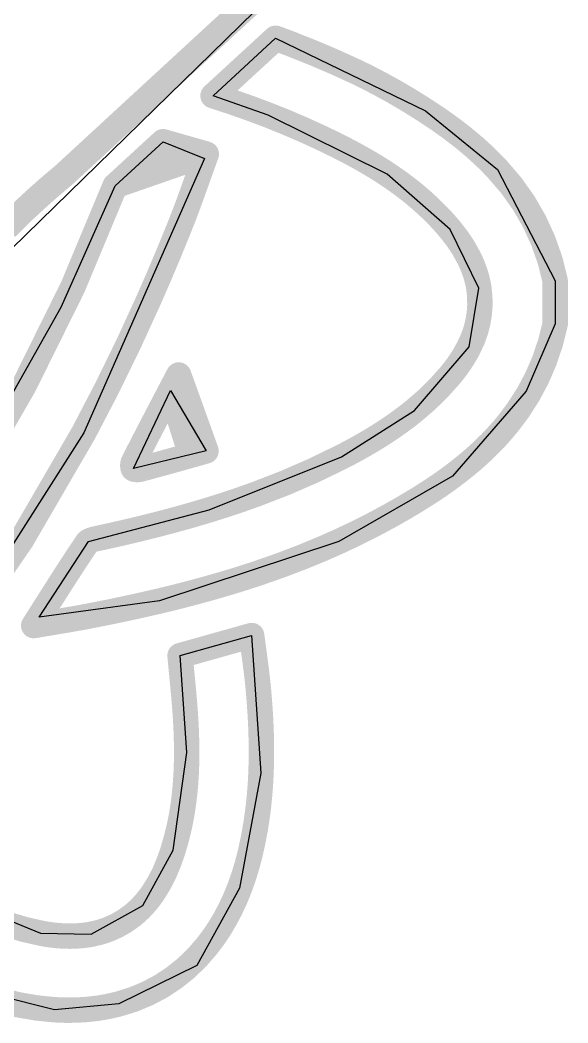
# Model space of a CAD drawing. Header units: millimetres. Extents: x 34 to 168, y 52 to 77.
# Drawn here: x 43.399 to 45.554, y 62.461 to 66.408 of the extents above; entities that cross this region are included whole.
import ezdxf

# ---------------------------------------------------------------- set-up
doc = ezdxf.new("R2010")
doc.units = ezdxf.units.MM
doc.layers.add('TopOverlay', color=2, linetype='Continuous')

msp = doc.modelspace()

# ---------------------------------------------------------------- linework, layer by layer
at = {"layer": 'TopOverlay'}
for p, q in [((45.2, 67.3), (43.1289, 65.2777)), ((44.1584, 66.1105), (44.4044, 66.3368)), ((44.4044, 66.3368), (44.9946, 66.051)), ((44.375, 66.0344), (44.1584, 66.1105)), ((44.9946, 66.051), (45.2773, 65.8202)), ((44.8439, 65.8014), (44.375, 66.0344)), ((43.7737, 65.7564), (43.9619, 65.9295)), ((43.9619, 65.9295), (44.1253, 65.8628)), ((44.1253, 65.8628), (43.6497, 64.7835)), ((45.2773, 65.8202), (45.5042, 65.3814)), ((45.0911, 65.5838), (44.8439, 65.8014)), ((43.561, 65.278), (43.7737, 65.7564)), ((45.2039, 65.3536), (45.0911, 65.5838)), ((45.5042, 65.3814), (45.5042, 65.2123)), ((45.1653, 65.1217), (45.2039, 65.3536)), ((43.0162, 64.3142), (43.561, 65.278)), ((45.5042, 65.2123), (45.3898, 64.9478)), ((44.9502, 64.871), (45.1653, 65.1217)), ((43.8449, 64.6432), (43.9915, 64.9506)), ((43.9915, 64.9506), (44.1308, 64.712)), ((45.3898, 64.9478), (45.0996, 64.6129)), ((44.6639, 64.6886), (44.9502, 64.871)), ((43.6497, 64.7835), (43.0276, 63.8048)), ((44.1308, 64.712), (43.8449, 64.6432)), ((44.1438, 64.4804), (44.6639, 64.6886)), ((45.0996, 64.6129), (44.6536, 64.356)), ((43.6685, 64.356), (44.1438, 64.4804)), ((43.4741, 64.0578), (43.6685, 64.356)), ((44.6536, 64.356), (43.9483, 64.1216)), ((43.9483, 64.1216), (43.4741, 64.0578)), ((44.0287, 63.9064), (44.3103, 63.9856)), ((44.3103, 63.9856), (44.347, 63.4432)), ((44.0547, 63.5249), (44.0287, 63.9064)), ((44.001, 63.1408), (44.0547, 63.5249)), ((44.347, 63.4432), (44.2624, 62.9907)), ((43.8829, 62.9223), (44.001, 63.1408)), ((43.0623, 62.9831), (43.48, 62.8141)), ((44.2624, 62.9907), (44.0944, 62.6872)), ((43.6795, 62.8098), (43.8829, 62.9223)), ((43.48, 62.8141), (43.6795, 62.8098)), ((44.0944, 62.6872), (43.7878, 62.5353)), ((43.5346, 62.5125), (43.1451, 62.6101)), ((43.7878, 62.5353), (43.5346, 62.5125))]:
    msp.add_line(p, q, dxfattribs=at)
at = {"layer": 'TopOverlay', "const_width": 0.1}
for points in [[(43.5716, 65.798), (45.2, 67.3)], [(44.1584, 66.1105), (44.4044, 66.3368)], [(44.1584, 66.1105), (44.4044, 66.3368)], [(43.7737, 65.7564), (43.9619, 65.9295)], [(43.9619, 65.9295), (44.1318, 65.8808)], [(43.7737, 65.7564), (44.1318, 65.8808)], [(44.1286, 65.8718), (44.1318, 65.8808)], [(44.1157, 65.8361), (44.1189, 65.8449)], [(44.1189, 65.8449), (44.1221, 65.8539)], [(44.1221, 65.8539), (44.1253, 65.8628)], [(44.1253, 65.8628), (44.1286, 65.8718)], [(44.1, 65.7921), (44.1062, 65.8096)], [(44.1062, 65.8096), (44.1094, 65.8184)], [(44.1094, 65.8184), (44.1125, 65.8272)], [(44.1125, 65.8272), (44.1157, 65.8361)], [(44.0854, 65.7512), (44.0926, 65.7715)], [(44.0926, 65.7715), (44.1, 65.7921)], [(43.7733, 65.7565), (43.7737, 65.7564)], [(43.7733, 65.7565), (43.7737, 65.7564)], [(44.0709, 65.711), (44.0781, 65.731)], [(44.0781, 65.731), (44.0854, 65.7512)], [(44.0564, 65.6715), (44.0636, 65.6912)], [(44.0636, 65.6912), (44.0709, 65.711)], [(44.0416, 65.6323), (44.049, 65.6519)], [(44.049, 65.6519), (44.0564, 65.6715)], [(44.0263, 65.5935), (44.0416, 65.6323)], [(45.5042, 65.2123), (45.5042, 65.3814)], [(45.5042, 65.2123), (45.5042, 65.3814)], [(43.9915, 64.9506), (44.0232, 65.0112)], [(44.0232, 65.0112), (44.1308, 64.712)], [(43.9613, 64.8927), (43.9915, 64.9506)], [(43.9915, 64.9506), (44.0719, 64.6954)], [(43.9464, 64.8641), (43.9613, 64.8927)], [(43.9316, 64.8358), (43.9464, 64.8641)], [(43.917, 64.8077), (43.9316, 64.8358)], [(43.8882, 64.7519), (43.9025, 64.7798)], [(43.9025, 64.7798), (43.917, 64.8077)], [(43.8739, 64.7242), (43.8882, 64.7519)], [(43.8456, 64.6689), (43.8597, 64.6965)], [(43.8597, 64.6965), (43.8739, 64.7242)], [(44.0513, 64.6896), (44.0719, 64.6954)], [(44.0719, 64.6954), (44.1308, 64.712)], [(43.9116, 64.6509), (43.9312, 64.6562)], [(43.9312, 64.6562), (43.9509, 64.6616)], [(43.9509, 64.6616), (43.9707, 64.6671)], [(43.9707, 64.6671), (43.9906, 64.6726)], [(43.9906, 64.6726), (44.0107, 64.6782)], [(44.0107, 64.6782), (44.0309, 64.6839)], [(44.0309, 64.6839), (44.0513, 64.6896)], [(43.8726, 64.6404), (43.9116, 64.6509)], [(43.6291, 64.3), (43.6628, 64.3507)], [(43.6986, 64.3666), (43.7092, 64.3689)], [(43.7092, 64.3689), (43.7162, 64.3704)], [(43.7092, 64.3689), (43.7162, 64.3704)], [(43.6124, 64.2744), (43.6291, 64.3)], [(43.5957, 64.2487), (43.6124, 64.2744)], [(43.5624, 64.1969), (43.579, 64.2229)], [(43.579, 64.2229), (43.5957, 64.2487)], [(43.5457, 64.1707), (43.5624, 64.1969)], [(43.5119, 64.1175), (43.5289, 64.1442)], [(43.5289, 64.1442), (43.5457, 64.1707)], [(43.4948, 64.0905), (43.5119, 64.1175)], [(43.4741, 64.0578), (43.4782, 64.0644)], [(43.4782, 64.0644), (43.4824, 64.0709)], [(43.4824, 64.0709), (43.4866, 64.0775)], [(43.4866, 64.0775), (43.4948, 64.0905)], [(43.4531, 64.0247), (43.4573, 64.0314)], [(43.4531, 64.0247), (43.4879, 64.0306)], [(43.4573, 64.0314), (43.4615, 64.038)], [(43.4615, 64.038), (43.4657, 64.0446)], [(43.4657, 64.0446), (43.4699, 64.0512)], [(43.4699, 64.0512), (43.4741, 64.0578)], [(43.4879, 64.0306), (43.505, 64.0334)], [(43.505, 64.0334), (43.5106, 64.0343)], [(43.5106, 64.0343), (43.542, 64.0396)], [(43.542, 64.0396), (43.5574, 64.0422)], [(43.5574, 64.0422), (43.5727, 64.0448)], [(43.5727, 64.0448), (43.5879, 64.0474)], [(43.5879, 64.0474), (43.603, 64.05)], [(43.603, 64.05), (43.618, 64.0527)], [(43.618, 64.0527), (43.6329, 64.0553)], [(43.6329, 64.0553), (43.6478, 64.058)], [(43.6478, 64.058), (43.6626, 64.0608)], [(44.0287, 63.9064), (44.3103, 63.9856)], [(44.0287, 63.9064), (44.3103, 63.9856)], [(44.3103, 63.9856), (44.3111, 63.9796)], [(44.3111, 63.9796), (44.3119, 63.9736)], [(44.3119, 63.9736), (44.3127, 63.9676)], [(44.3127, 63.9676), (44.3135, 63.9616)], [(44.3135, 63.9616), (44.3143, 63.9557)], [(44.3143, 63.9557), (44.3151, 63.9497)], [(44.3151, 63.9497), (44.3159, 63.9438)], [(44.3159, 63.9438), (44.3167, 63.9378)], [(44.0287, 63.9064), (44.0319, 63.8723)], [(44.3167, 63.9378), (44.3183, 63.926)], [(44.3183, 63.926), (44.3204, 63.9103)], [(44.3204, 63.9103), (44.3225, 63.8949)], [(44.0319, 63.8723), (44.0335, 63.8554)], [(44.3225, 63.8949), (44.3246, 63.8795)], [(44.3246, 63.8795), (44.3265, 63.8643)], [(44.3265, 63.8643), (44.3285, 63.8491)], [(44.0335, 63.8554), (44.0351, 63.8387)], [(44.0351, 63.8387), (44.0367, 63.8222)], [(44.3285, 63.8491), (44.3303, 63.834)], [(44.3303, 63.834), (44.3321, 63.8189)], [(44.0367, 63.8222), (44.0404, 63.7832)], [(44.3321, 63.8189), (44.3337, 63.8038)], [(44.3337, 63.8038), (44.3367, 63.7735)], [(44.0404, 63.7832), (44.0422, 63.764)], [(44.0422, 63.764), (44.0439, 63.745)], [(44.3367, 63.7735), (44.341, 63.7215)], [(44.3367, 63.7735), (44.339, 63.7473)], [(44.339, 63.7473), (44.3429, 63.6963)], [(44.0439, 63.745), (44.0455, 63.726)], [(44.0455, 63.726), (44.047, 63.7072)], [(44.047, 63.7072), (44.0485, 63.6884)], [(44.0485, 63.6884), (44.0498, 63.6697)], [(44.0498, 63.6697), (44.0509, 63.6509)], [(44.0509, 63.6509), (44.0519, 63.6322)], [(44.0519, 63.6322), (44.0525, 63.6209)], [(44.0525, 63.6209), (44.0537, 63.5879)], [(44.0546, 63.5456), (44.0547, 63.5249)], [(44.0546, 63.5456), (44.0547, 63.5249)]]:
    msp.add_lwpolyline(points, dxfattribs=at)
at = {"layer": 'TopOverlay', "const_width": 0.05}
for points in [[(44.3794, 66.3368, 1), (44.4294, 66.3368, 1)], [(44.3794, 66.3368, 1), (44.4294, 66.3368, 1)], [(44.3794, 66.3368, 1), (44.4294, 66.3368, 1)], [(44.4448, 66.3123, 1), (44.4948, 66.3123, 1)], [(44.4448, 66.3122, 1), (44.4948, 66.3122, 1)], [(44.6975, 66.2041, 1), (44.7475, 66.2041, 1)], [(44.6975, 66.2041, 1), (44.7475, 66.2041, 1)], [(44.7368, 66.1849, 1), (44.7868, 66.1849, 1)], [(44.7368, 66.1849, 1), (44.7868, 66.1849, 1)], [(44.1334, 66.1105, 1), (44.1834, 66.1105, 1)], [(44.1334, 66.1105, 1), (44.1834, 66.1105, 1)], [(44.1334, 66.1105, 1), (44.1834, 66.1105, 1)], [(44.8951, 66.0976, 1), (44.9451, 66.0976, 1)], [(44.8951, 66.0976, 1), (44.9451, 66.0976, 1)], [(44.9696, 66.051, 1), (45.0196, 66.051, 1)], [(44.9696, 66.051, 1), (45.0196, 66.051, 1)], [(44.35, 66.0344, 1), (44.4, 66.0344, 1)], [(44.35, 66.0344, 1), (44.4, 66.0344, 1)], [(45.0438, 66.0007, 1), (45.0938, 66.0007, 1)], [(45.0438, 66.0007, 1), (45.0938, 66.0007, 1)], [(43.9369, 65.9295, 1), (43.9869, 65.9295, 1)], [(43.9369, 65.9295, 1), (43.9869, 65.9295, 1)], [(44.5536, 65.9471, 1), (44.6036, 65.9471, 1)], [(44.5536, 65.9471, 1), (44.6036, 65.9471, 1)], [(45.1165, 65.9459, 1), (45.1665, 65.9459, 1)], [(45.1165, 65.9459, 1), (45.1665, 65.9459, 1)], [(44.1068, 65.8808, 1), (44.1568, 65.8808, 1)], [(44.1068, 65.8808, 1), (44.1568, 65.8808, 1)], [(44.1068, 65.8808, 1), (44.1568, 65.8808, 1)], [(44.6585, 65.8953, 1), (44.7085, 65.8953, 1)], [(44.6585, 65.8953, 1), (44.7085, 65.8953, 1)], [(45.1864, 65.8859, 1), (45.2364, 65.8859, 1)], [(45.1864, 65.8859, 1), (45.2364, 65.8859, 1)], [(44.0939, 65.8449, 1), (44.1439, 65.8449, 1)], [(44.0939, 65.8449, 1), (44.1439, 65.8449, 1)], [(44.0971, 65.8539, 1), (44.1471, 65.8539, 1)], [(44.0971, 65.8539, 1), (44.1471, 65.8539, 1)], [(44.1003, 65.8628, 1), (44.1503, 65.8628, 1)], [(44.1003, 65.8628, 1), (44.1503, 65.8628, 1)], [(44.1036, 65.8718, 1), (44.1536, 65.8718, 1)], [(44.1036, 65.8718, 1), (44.1536, 65.8718, 1)], [(44.712, 65.8664, 1), (44.762, 65.8664, 1)], [(44.712, 65.8664, 1), (44.762, 65.8664, 1)], [(44.0812, 65.8096, 1), (44.1312, 65.8096, 1)], [(44.0812, 65.8096, 1), (44.1312, 65.8096, 1)], [(44.0844, 65.8184, 1), (44.1344, 65.8184, 1)], [(44.0844, 65.8184, 1), (44.1344, 65.8184, 1)], [(44.0875, 65.8272, 1), (44.1375, 65.8272, 1)], [(44.0875, 65.8272, 1), (44.1375, 65.8272, 1)], [(44.0907, 65.8361, 1), (44.1407, 65.8361, 1)], [(44.0907, 65.8361, 1), (44.1407, 65.8361, 1)], [(44.7656, 65.8352, 1), (44.8156, 65.8352, 1)], [(44.7656, 65.8352, 1), (44.8156, 65.8352, 1)], [(44.8189, 65.8014, 1), (44.8689, 65.8014, 1)], [(44.8189, 65.8014, 1), (44.8689, 65.8014, 1)], [(45.2523, 65.8202, 1), (45.3023, 65.8202, 1)], [(45.2523, 65.8202, 1), (45.3023, 65.8202, 1)], [(43.5466, 65.798, 1), (43.5966, 65.798, 1)], [(43.5466, 65.798, 1), (43.5966, 65.798, 1)], [(44.0676, 65.7715, 1), (44.1176, 65.7715, 1)], [(44.0676, 65.7715, 1), (44.1176, 65.7715, 1)], [(44.075, 65.7921, 1), (44.125, 65.7921, 1)], [(44.075, 65.7921, 1), (44.125, 65.7921, 1)], [(44.8715, 65.7647, 1), (44.9215, 65.7647, 1)], [(44.8715, 65.7647, 1), (44.9215, 65.7647, 1)], [(43.7483, 65.7565, 1), (43.7983, 65.7565, 1)], [(43.7483, 65.7565, 1), (43.7983, 65.7565, 1)], [(43.7483, 65.7565, 1), (43.7983, 65.7565, 1)], [(43.7487, 65.7564, 1), (43.7987, 65.7564, 1)], [(43.7487, 65.7564, 1), (43.7987, 65.7564, 1)], [(43.7487, 65.7564, 1), (43.7987, 65.7564, 1)], [(43.7487, 65.7564, 1), (43.7987, 65.7564, 1)], [(44.0531, 65.731, 1), (44.1031, 65.731, 1)], [(44.0531, 65.731, 1), (44.1031, 65.731, 1)], [(44.0604, 65.7512, 1), (44.1104, 65.7512, 1)], [(44.0604, 65.7512, 1), (44.1104, 65.7512, 1)], [(44.9229, 65.7249, 1), (44.9729, 65.7249, 1)], [(44.9229, 65.7248, 1), (44.9729, 65.7248, 1)], [(44.0386, 65.6912, 1), (44.0886, 65.6912, 1)], [(44.0386, 65.6912, 1), (44.0886, 65.6912, 1)], [(44.0459, 65.711, 1), (44.0959, 65.711, 1)], [(44.0459, 65.711, 1), (44.0959, 65.711, 1)], [(43.384, 65.6537, 1), (43.434, 65.6537, 1)], [(43.384, 65.6537, 1), (43.434, 65.6537, 1)], [(44.024, 65.6519, 1), (44.074, 65.6519, 1)], [(44.024, 65.6519, 1), (44.074, 65.6519, 1)], [(44.0314, 65.6715, 1), (44.0814, 65.6715, 1)], [(44.0314, 65.6715, 1), (44.0814, 65.6715, 1)], [(44.0166, 65.6323, 1), (44.0666, 65.6323, 1)], [(44.0166, 65.6323, 1), (44.0666, 65.6323, 1)], [(45.0206, 65.6347, 1), (45.0706, 65.6347, 1)], [(45.0207, 65.6347, 1), (45.0706, 65.6347, 1)], [(44.0013, 65.5935, 1), (44.0513, 65.5935, 1)], [(44.0013, 65.5935, 1), (44.0513, 65.5935, 1)], [(45.0661, 65.5838, 1), (45.1161, 65.5838, 1)], [(45.0661, 65.5838, 1), (45.1161, 65.5838, 1)], [(45.1414, 65.4694, 1), (45.1914, 65.4694, 1)], [(45.1414, 65.4694, 1), (45.1914, 65.4694, 1)], [(45.1649, 65.4117, 1), (45.2149, 65.4117, 1)], [(45.1649, 65.4117, 1), (45.2149, 65.4117, 1)], [(45.4792, 65.3814, 1), (45.5292, 65.3814, 1)], [(45.4792, 65.3814, 1), (45.5292, 65.3814, 1)], [(45.4792, 65.3814, 1), (45.5292, 65.3814, 1)], [(45.1789, 65.3536, 1), (45.2289, 65.3536, 1)], [(45.1789, 65.3536, 1), (45.2289, 65.3536, 1)], [(43.8833, 65.3133, 1), (43.9333, 65.3133, 1)], [(43.8833, 65.3133, 1), (43.9333, 65.3133, 1)], [(45.4792, 65.2123, 1), (45.5292, 65.2123, 1)], [(45.4792, 65.2123, 1), (45.5292, 65.2123, 1)], [(45.4792, 65.2123, 1), (45.5292, 65.2123, 1)], [(45.1403, 65.1217, 1), (45.1903, 65.1217, 1)], [(45.1403, 65.1217, 1), (45.1903, 65.1217, 1)], [(45.107, 65.0643, 1), (45.157, 65.0643, 1)], [(45.107, 65.0643, 1), (45.157, 65.0643, 1)], [(43.9982, 65.0112, 1), (44.0482, 65.0112, 1)], [(43.9982, 65.0112, 1), (44.0482, 65.0112, 1)], [(45.0642, 65.0075, 1), (45.1142, 65.0075, 1)], [(45.0642, 65.0075, 1), (45.1142, 65.0075, 1)], [(45.4065, 64.9975, 1), (45.4565, 64.9975, 1)], [(45.4065, 64.9975, 1), (45.4565, 64.9975, 1)], [(43.9665, 64.9506, 1), (44.0165, 64.9506, 1)], [(43.9665, 64.9506, 1), (44.0165, 64.9506, 1)], [(43.9665, 64.9506, 1), (44.0165, 64.9506, 1)], [(43.9363, 64.8927, 1), (43.9863, 64.8927, 1)], [(43.9363, 64.8927, 1), (43.9863, 64.8927, 1)], [(43.9214, 64.8641, 1), (43.9714, 64.8641, 1)], [(43.9214, 64.8641, 1), (43.9714, 64.8641, 1)], [(44.9252, 64.871, 1), (44.9752, 64.871, 1)], [(44.9252, 64.871, 1), (44.9752, 64.871, 1)], [(43.9066, 64.8358, 1), (43.9566, 64.8358, 1)], [(43.9066, 64.8358, 1), (43.9566, 64.8358, 1)], [(45.294, 64.8205, 1), (45.344, 64.8205, 1)], [(45.294, 64.8205, 1), (45.344, 64.8205, 1)], [(43.6247, 64.7835, 1), (43.6747, 64.7835, 1)], [(43.6247, 64.7835, 1), (43.6747, 64.7835, 1)], [(43.8775, 64.7798, 1), (43.9275, 64.7798, 1)], [(43.8775, 64.7798, 1), (43.9275, 64.7798, 1)], [(43.892, 64.8077, 1), (43.942, 64.8077, 1)], [(43.892, 64.8077, 1), (43.942, 64.8077, 1)], [(44.795, 64.7774, 1), (44.845, 64.7774, 1)], [(44.795, 64.7774, 1), (44.845, 64.7774, 1)], [(44.8411, 64.808, 1), (44.8911, 64.808, 1)], [(44.8411, 64.808, 1), (44.8911, 64.808, 1)], [(43.8632, 64.7519, 1), (43.9132, 64.7519, 1)], [(43.8632, 64.7519, 1), (43.9132, 64.7519, 1)], [(44.746, 64.7474, 1), (44.796, 64.7474, 1)], [(44.746, 64.7474, 1), (44.796, 64.7474, 1)], [(45.2262, 64.7444, 1), (45.2762, 64.7444, 1)], [(45.2262, 64.7444, 1), (45.2762, 64.7444, 1)], [(43.8347, 64.6965, 1), (43.8847, 64.6965, 1)], [(43.8347, 64.6965, 1), (43.8847, 64.6965, 1)], [(43.8489, 64.7242, 1), (43.8989, 64.7242, 1)], [(43.8489, 64.7242, 1), (43.8989, 64.7242, 1)], [(44.0469, 64.6954, 1), (44.0969, 64.6954, 1)], [(44.0469, 64.6954, 1), (44.0969, 64.6954, 1)], [(44.0469, 64.6954, 1), (44.0969, 64.6954, 1)], [(44.1058, 64.712, 1), (44.1558, 64.712, 1)], [(44.1058, 64.712, 1), (44.1558, 64.712, 1)], [(44.694, 64.7178, 1), (44.744, 64.7178, 1)], [(44.694, 64.7178, 1), (44.744, 64.7178, 1)], [(43.8179, 64.6547, 1), (43.8679, 64.6547, 1)], [(43.8179, 64.6547, 1), (43.8679, 64.6547, 1)], [(43.818, 64.658, 1), (43.868, 64.658, 1)], [(43.818, 64.658, 1), (43.868, 64.658, 1)], [(43.8184, 64.6612, 1), (43.8684, 64.6612, 1)], [(43.8184, 64.6612, 1), (43.8684, 64.6612, 1)], [(43.8186, 64.6627, 1), (43.8686, 64.6627, 1)], [(43.8186, 64.6627, 1), (43.8686, 64.6627, 1)], [(43.8189, 64.6641, 1), (43.8689, 64.6641, 1)], [(43.8189, 64.6641, 1), (43.8689, 64.6641, 1)], [(43.8193, 64.6655, 1), (43.8693, 64.6655, 1)], [(43.8193, 64.6655, 1), (43.8693, 64.6655, 1)], [(43.8197, 64.6667, 1), (43.8697, 64.6667, 1)], [(43.8197, 64.6667, 1), (43.8696, 64.6667, 1)], [(43.8206, 64.6689, 1), (43.8706, 64.6689, 1)], [(43.8206, 64.6689, 1), (43.8706, 64.6689, 1)], [(43.9062, 64.6562, 1), (43.9562, 64.6562, 1)], [(43.9062, 64.6562, 1), (43.9562, 64.6562, 1)], [(43.9259, 64.6616, 1), (43.9759, 64.6616, 1)], [(43.9259, 64.6616, 1), (43.9759, 64.6616, 1)], [(43.9457, 64.6671, 1), (43.9957, 64.6671, 1)], [(43.9457, 64.6671, 1), (43.9957, 64.6671, 1)], [(43.9656, 64.6726, 1), (44.0156, 64.6726, 1)], [(43.9656, 64.6726, 1), (44.0156, 64.6726, 1)], [(43.9857, 64.6782, 1), (44.0357, 64.6782, 1)], [(43.9857, 64.6782, 1), (44.0357, 64.6782, 1)], [(44.0059, 64.6839, 1), (44.0559, 64.6839, 1)], [(44.0059, 64.6839, 1), (44.0559, 64.6839, 1)], [(44.0263, 64.6896, 1), (44.0763, 64.6896, 1)], [(44.0263, 64.6896, 1), (44.0763, 64.6896, 1)], [(44.6389, 64.6886, 1), (44.6889, 64.6886, 1)], [(44.6389, 64.6886, 1), (44.6889, 64.6886, 1)], [(45.1527, 64.6754, 1), (45.2026, 64.6754, 1)], [(45.1527, 64.6754, 1), (45.2026, 64.6754, 1)], [(43.8181, 64.6508, 1), (43.8681, 64.6508, 1)], [(43.8181, 64.6508, 1), (43.8681, 64.6508, 1)], [(43.8183, 64.6491, 1), (43.8683, 64.6491, 1)], [(43.8183, 64.6491, 1), (43.8683, 64.6491, 1)], [(43.8185, 64.6476, 1), (43.8685, 64.6476, 1)], [(43.8185, 64.6476, 1), (43.8685, 64.6476, 1)], [(43.8188, 64.6462, 1), (43.8688, 64.6462, 1)], [(43.8188, 64.6462, 1), (43.8688, 64.6462, 1)], [(43.8192, 64.645, 1), (43.8692, 64.645, 1)], [(43.8192, 64.645, 1), (43.8692, 64.645, 1)], [(43.8195, 64.644, 1), (43.8695, 64.644, 1)], [(43.8195, 64.644, 1), (43.8695, 64.644, 1)], [(43.8199, 64.6432, 1), (43.8699, 64.6432, 1)], [(43.8199, 64.6432, 1), (43.8699, 64.6432, 1)], [(43.8202, 64.6425, 1), (43.8702, 64.6425, 1)], [(43.8202, 64.6425, 1), (43.8702, 64.6425, 1)], [(43.8206, 64.642, 1), (43.8706, 64.642, 1)], [(43.8206, 64.642, 1), (43.8706, 64.642, 1)], [(43.8234, 64.6406, 1), (43.8734, 64.6406, 1)], [(43.8234, 64.6406, 1), (43.8734, 64.6406, 1)], [(43.8256, 64.64, 1), (43.8756, 64.64, 1)], [(43.8256, 64.64, 1), (43.8756, 64.64, 1)], [(43.8282, 64.6395, 1), (43.8782, 64.6395, 1)], [(43.8282, 64.6395, 1), (43.8782, 64.6395, 1)], [(43.8311, 64.6392, 1), (43.8811, 64.6392, 1)], [(43.8311, 64.6392, 1), (43.8811, 64.6392, 1)], [(43.8444, 64.6397, 1), (43.8944, 64.6397, 1)], [(43.8444, 64.6397, 1), (43.8944, 64.6397, 1)], [(43.8476, 64.6404, 1), (43.8976, 64.6404, 1)], [(43.8476, 64.6404, 1), (43.8976, 64.6404, 1)], [(43.8866, 64.6509, 1), (43.9366, 64.6509, 1)], [(43.8866, 64.6509, 1), (43.9366, 64.6509, 1)], [(45.0746, 64.6129, 1), (45.1246, 64.6129, 1)], [(45.0746, 64.6129, 1), (45.1246, 64.6129, 1)], [(44.305, 64.5429, 1), (44.355, 64.5429, 1)], [(44.305, 64.5429, 1), (44.355, 64.5429, 1)], [(44.9934, 64.556, 1), (45.0434, 64.556, 1)], [(44.9934, 64.556, 1), (45.0434, 64.556, 1)], [(44.1188, 64.4804, 1), (44.1688, 64.4804, 1)], [(44.1188, 64.4804, 1), (44.1688, 64.4804, 1)], [(44.8274, 64.4563, 1), (44.8773, 64.4563, 1)], [(44.8274, 64.4563, 1), (44.8773, 64.4563, 1)], [(43.9154, 64.4233, 1), (43.9654, 64.4233, 1)], [(43.9154, 64.4233, 1), (43.9654, 64.4233, 1)], [(44.0195, 64.4513, 1), (44.0695, 64.4513, 1)], [(44.0195, 64.4513, 1), (44.0695, 64.4513, 1)], [(43.8061, 64.3964, 1), (43.8561, 64.3964, 1)], [(43.8061, 64.3964, 1), (43.8561, 64.3964, 1)], [(43.6378, 64.3507, 1), (43.6878, 64.3507, 1)], [(43.6378, 64.3507, 1), (43.6878, 64.3507, 1)], [(43.6403, 64.3535, 1), (43.6903, 64.3535, 1)], [(43.6403, 64.3535, 1), (43.6903, 64.3535, 1)], [(43.6435, 64.356, 1), (43.6935, 64.356, 1)], [(43.6435, 64.356, 1), (43.6935, 64.356, 1)], [(43.6476, 64.3583, 1), (43.6975, 64.3583, 1)], [(43.6476, 64.3583, 1), (43.6976, 64.3583, 1)], [(43.6521, 64.3603, 1), (43.7021, 64.3603, 1)], [(43.6521, 64.3603, 1), (43.7021, 64.3603, 1)], [(43.6572, 64.3622, 1), (43.7072, 64.3622, 1)], [(43.6572, 64.3622, 1), (43.7072, 64.3622, 1)], [(43.6625, 64.3638, 1), (43.7125, 64.3638, 1)], [(43.6625, 64.3638, 1), (43.7125, 64.3638, 1)], [(43.668, 64.3652, 1), (43.718, 64.3652, 1)], [(43.668, 64.3652, 1), (43.718, 64.3652, 1)], [(43.6736, 64.3666, 1), (43.7236, 64.3666, 1)], [(43.6736, 64.3666, 1), (43.7236, 64.3666, 1)], [(43.6843, 64.3689, 1), (43.7342, 64.3689, 1)], [(43.6843, 64.3689, 1), (43.7342, 64.3689, 1)], [(43.6843, 64.3689, 1), (43.7342, 64.3689, 1)], [(43.6912, 64.3704, 1), (43.7412, 64.3704, 1)], [(43.6912, 64.3704, 1), (43.7412, 64.3704, 1)], [(43.6912, 64.3704, 1), (43.7412, 64.3704, 1)], [(44.6286, 64.356, 1), (44.6786, 64.356, 1)], [(44.6286, 64.356, 1), (44.6786, 64.356, 1)], [(43.6041, 64.3, 1), (43.6541, 64.3, 1)], [(43.6041, 64.3, 1), (43.6541, 64.3, 1)], [(43.5874, 64.2744, 1), (43.6374, 64.2744, 1)], [(43.5874, 64.2744, 1), (43.6374, 64.2744, 1)], [(44.4145, 64.2678, 1), (44.4645, 64.2678, 1)], [(44.4145, 64.2678, 1), (44.4645, 64.2678, 1)], [(43.554, 64.2229, 1), (43.604, 64.2229, 1)], [(43.554, 64.2229, 1), (43.604, 64.2229, 1)], [(43.5707, 64.2487, 1), (43.6207, 64.2487, 1)], [(43.5707, 64.2487, 1), (43.6207, 64.2487, 1)], [(44.3004, 64.2277, 1), (44.3504, 64.2277, 1)], [(44.3004, 64.2277, 1), (44.3504, 64.2277, 1)], [(43.5374, 64.1969, 1), (43.5874, 64.1969, 1)], [(43.5374, 64.1969, 1), (43.5874, 64.1969, 1)], [(44.1808, 64.1901, 1), (44.2308, 64.1901, 1)], [(44.1808, 64.1901, 1), (44.2308, 64.1901, 1)], [(43.5039, 64.1442, 1), (43.5538, 64.1442, 1)], [(43.5039, 64.1442, 1), (43.5538, 64.1442, 1)], [(43.5207, 64.1707, 1), (43.5707, 64.1707, 1)], [(43.5207, 64.1707, 1), (43.5707, 64.1707, 1)], [(44.0553, 64.1548, 1), (44.1053, 64.1548, 1)], [(44.0553, 64.1548, 1), (44.1053, 64.1548, 1)], [(43.4869, 64.1175, 1), (43.5369, 64.1175, 1)], [(43.4869, 64.1175, 1), (43.5369, 64.1175, 1)], [(43.9233, 64.1216, 1), (43.9733, 64.1216, 1)], [(43.9233, 64.1216, 1), (43.9733, 64.1216, 1)], [(43.4532, 64.0644, 1), (43.5032, 64.0644, 1)], [(43.4532, 64.0644, 1), (43.5032, 64.0644, 1)], [(43.4574, 64.0709, 1), (43.5074, 64.0709, 1)], [(43.4574, 64.0709, 1), (43.5074, 64.0709, 1)], [(43.4616, 64.0775, 1), (43.5116, 64.0775, 1)], [(43.4616, 64.0775, 1), (43.5116, 64.0775, 1)], [(43.4698, 64.0905, 1), (43.5198, 64.0905, 1)], [(43.4698, 64.0905, 1), (43.5198, 64.0905, 1)], [(43.4281, 64.0247, 1), (43.4781, 64.0247, 1)], [(43.4281, 64.0247, 1), (43.4781, 64.0247, 1)], [(43.4323, 64.0314, 1), (43.4823, 64.0314, 1)], [(43.4323, 64.0314, 1), (43.4823, 64.0314, 1)], [(43.4365, 64.038, 1), (43.4865, 64.038, 1)], [(43.4365, 64.038, 1), (43.4865, 64.038, 1)], [(43.4407, 64.0446, 1), (43.4907, 64.0446, 1)], [(43.4407, 64.0446, 1), (43.4907, 64.0446, 1)], [(43.4449, 64.0512, 1), (43.4949, 64.0512, 1)], [(43.4449, 64.0512, 1), (43.4949, 64.0512, 1)], [(43.4491, 64.0578, 1), (43.4991, 64.0578, 1)], [(43.4491, 64.0578, 1), (43.4991, 64.0578, 1)], [(43.4629, 64.0306, 1), (43.5129, 64.0306, 1)], [(43.4629, 64.0306, 1), (43.5129, 64.0306, 1)], [(43.48, 64.0334, 1), (43.53, 64.0334, 1)], [(43.48, 64.0334, 1), (43.53, 64.0334, 1)], [(43.4856, 64.0343, 1), (43.5356, 64.0343, 1)], [(43.4856, 64.0343, 1), (43.5356, 64.0343, 1)], [(43.517, 64.0396, 1), (43.567, 64.0396, 1)], [(43.517, 64.0396, 1), (43.567, 64.0396, 1)], [(43.5324, 64.0422, 1), (43.5824, 64.0422, 1)], [(43.5324, 64.0422, 1), (43.5824, 64.0422, 1)], [(43.5477, 64.0448, 1), (43.5977, 64.0448, 1)], [(43.5477, 64.0448, 1), (43.5977, 64.0448, 1)], [(43.5629, 64.0474, 1), (43.6129, 64.0474, 1)], [(43.5629, 64.0474, 1), (43.6129, 64.0474, 1)], [(43.578, 64.05, 1), (43.628, 64.05, 1)], [(43.578, 64.05, 1), (43.628, 64.05, 1)], [(43.593, 64.0527, 1), (43.643, 64.0527, 1)], [(43.593, 64.0527, 1), (43.643, 64.0527, 1)], [(43.6079, 64.0553, 1), (43.6579, 64.0553, 1)], [(43.6079, 64.0553, 1), (43.6579, 64.0553, 1)], [(43.6228, 64.058, 1), (43.6728, 64.058, 1)], [(43.6228, 64.058, 1), (43.6728, 64.058, 1)], [(43.6376, 64.0608, 1), (43.6876, 64.0608, 1)], [(43.6376, 64.0608, 1), (43.6876, 64.0608, 1)], [(44.2853, 63.9856, 1), (44.3353, 63.9856, 1)], [(44.2853, 63.9856, 1), (44.3353, 63.9856, 1)], [(44.2853, 63.9856, 1), (44.3353, 63.9856, 1)], [(44.2861, 63.9796, 1), (44.3361, 63.9796, 1)], [(44.2861, 63.9796, 1), (44.3361, 63.9796, 1)], [(44.2869, 63.9736, 1), (44.3369, 63.9736, 1)], [(44.2869, 63.9736, 1), (44.3369, 63.9736, 1)], [(44.2877, 63.9676, 1), (44.3377, 63.9676, 1)], [(44.2877, 63.9676, 1), (44.3377, 63.9676, 1)], [(44.2885, 63.9616, 1), (44.3385, 63.9616, 1)], [(44.2885, 63.9616, 1), (44.3385, 63.9616, 1)], [(44.2893, 63.9557, 1), (44.3393, 63.9557, 1)], [(44.2893, 63.9557, 1), (44.3393, 63.9557, 1)], [(44.2901, 63.9497, 1), (44.3401, 63.9497, 1)], [(44.2901, 63.9497, 1), (44.3401, 63.9497, 1)], [(44.2909, 63.9438, 1), (44.3409, 63.9438, 1)], [(44.2909, 63.9438, 1), (44.3409, 63.9438, 1)], [(44.0037, 63.9064, 1), (44.0537, 63.9064, 1)], [(44.0037, 63.9064, 1), (44.0537, 63.9064, 1)], [(44.0037, 63.9064, 1), (44.0537, 63.9064, 1)], [(44.2917, 63.9378, 1), (44.3417, 63.9378, 1)], [(44.2917, 63.9378, 1), (44.3417, 63.9378, 1)], [(44.2933, 63.926, 1), (44.3433, 63.926, 1)], [(44.2933, 63.926, 1), (44.3433, 63.926, 1)], [(44.2954, 63.9103, 1), (44.3454, 63.9103, 1)], [(44.2954, 63.9103, 1), (44.3454, 63.9103, 1)], [(44.0069, 63.8723, 1), (44.0569, 63.8723, 1)], [(44.0069, 63.8723, 1), (44.0569, 63.8723, 1)], [(44.2975, 63.8949, 1), (44.3475, 63.8949, 1)], [(44.2975, 63.8949, 1), (44.3475, 63.8949, 1)], [(44.2996, 63.8795, 1), (44.3496, 63.8795, 1)], [(44.2996, 63.8795, 1), (44.3496, 63.8795, 1)], [(44.3015, 63.8643, 1), (44.3515, 63.8643, 1)], [(44.3015, 63.8643, 1), (44.3515, 63.8643, 1)], [(44.0085, 63.8554, 1), (44.0585, 63.8554, 1)], [(44.0085, 63.8554, 1), (44.0585, 63.8554, 1)], [(44.0101, 63.8387, 1), (44.0601, 63.8387, 1)], [(44.0101, 63.8387, 1), (44.0601, 63.8387, 1)], [(44.3035, 63.8491, 1), (44.3535, 63.8491, 1)], [(44.3035, 63.8491, 1), (44.3535, 63.8491, 1)], [(44.3053, 63.834, 1), (44.3553, 63.834, 1)], [(44.3053, 63.834, 1), (44.3553, 63.834, 1)], [(44.0117, 63.8222, 1), (44.0617, 63.8222, 1)], [(44.0117, 63.8222, 1), (44.0617, 63.8222, 1)], [(44.3071, 63.8189, 1), (44.3571, 63.8189, 1)], [(44.3071, 63.8189, 1), (44.3571, 63.8189, 1)], [(44.3087, 63.8038, 1), (44.3587, 63.8038, 1)], [(44.3087, 63.8038, 1), (44.3587, 63.8038, 1)], [(44.0154, 63.7832, 1), (44.0654, 63.7832, 1)], [(44.0154, 63.7832, 1), (44.0654, 63.7832, 1)], [(44.0172, 63.764, 1), (44.0672, 63.764, 1)], [(44.0172, 63.764, 1), (44.0672, 63.764, 1)], [(44.3117, 63.7735, 1), (44.3617, 63.7735, 1)], [(44.3117, 63.7735, 1), (44.3617, 63.7735, 1)], [(44.3117, 63.7735, 1), (44.3617, 63.7735, 1)], [(44.3117, 63.7735, 1), (44.3617, 63.7735, 1)], [(44.314, 63.7473, 1), (44.364, 63.7473, 1)], [(44.314, 63.7473, 1), (44.364, 63.7473, 1)], [(44.0189, 63.745, 1), (44.0689, 63.745, 1)], [(44.0189, 63.745, 1), (44.0689, 63.745, 1)], [(44.0205, 63.726, 1), (44.0705, 63.726, 1)], [(44.0205, 63.726, 1), (44.0705, 63.726, 1)], [(44.022, 63.7072, 1), (44.072, 63.7072, 1)], [(44.022, 63.7072, 1), (44.072, 63.7072, 1)], [(44.316, 63.7216, 1), (44.366, 63.7216, 1)], [(44.316, 63.7215, 1), (44.366, 63.7215, 1)], [(44.0235, 63.6884, 1), (44.0735, 63.6884, 1)], [(44.0235, 63.6884, 1), (44.0735, 63.6884, 1)], [(44.0248, 63.6697, 1), (44.0748, 63.6697, 1)], [(44.0248, 63.6697, 1), (44.0748, 63.6697, 1)], [(44.3178, 63.6963, 1), (44.3678, 63.6963, 1)], [(44.3178, 63.6963, 1), (44.3678, 63.6963, 1)], [(44.3179, 63.6963, 1), (44.3679, 63.6963, 1)], [(44.3179, 63.6963, 1), (44.3678, 63.6963, 1)], [(44.0259, 63.6509, 1), (44.0759, 63.6509, 1)], [(44.0259, 63.6509, 1), (44.0759, 63.6509, 1)], [(44.0269, 63.6322, 1), (44.0769, 63.6322, 1)], [(44.0269, 63.6322, 1), (44.0769, 63.6322, 1)], [(44.0269, 63.6322, 1), (44.0769, 63.6322, 1)], [(44.0269, 63.6322, 1), (44.0769, 63.6322, 1)], [(44.3207, 63.6469, 1), (44.3707, 63.6469, 1)], [(44.3207, 63.6469, 1), (44.3707, 63.6469, 1)], [(44.0275, 63.6209, 1), (44.0775, 63.6209, 1)], [(44.0275, 63.6209, 1), (44.0775, 63.6209, 1)], [(44.0287, 63.5879, 1), (44.0787, 63.5879, 1)], [(44.0287, 63.5879, 1), (44.0787, 63.5879, 1)], [(44.0287, 63.5879, 1), (44.0787, 63.5879, 1)], [(44.0287, 63.5879, 1), (44.0787, 63.5879, 1)], [(44.0287, 63.5879, 1), (44.0787, 63.5879, 1)], [(44.0287, 63.5879, 1), (44.0787, 63.5879, 1)], [(44.3218, 63.6227, 1), (44.3718, 63.6227, 1)], [(44.3218, 63.6227, 1), (44.3718, 63.6227, 1)], [(44.3218, 63.6227, 1), (44.3718, 63.6227, 1)], [(44.3218, 63.6227, 1), (44.3718, 63.6227, 1)], [(44.0296, 63.5456, 1), (44.0796, 63.5456, 1)], [(44.0296, 63.5456, 1), (44.0796, 63.5456, 1)], [(44.0296, 63.5456, 1), (44.0796, 63.5456, 1)], [(44.0296, 63.5456, 1), (44.0796, 63.5456, 1)], [(44.0297, 63.5249, 1), (44.0797, 63.5249, 1)], [(44.0297, 63.5249, 1), (44.0797, 63.5249, 1)], [(44.0297, 63.5249, 1), (44.0797, 63.5249, 1)], [(44.0297, 63.5249, 1), (44.0797, 63.5249, 1)], [(44.0297, 63.5249, 1), (44.0797, 63.5249, 1)], [(44.0297, 63.5249, 1), (44.0797, 63.5249, 1)], [(44.3237, 63.5292, 1), (44.3737, 63.5292, 1)], [(44.3237, 63.5292, 1), (44.3737, 63.5292, 1)], [(44.3237, 63.5292, 1), (44.3737, 63.5292, 1)], [(44.3237, 63.5292, 1), (44.3737, 63.5292, 1)], [(44.3237, 63.5292, 1), (44.3737, 63.5292, 1)], [(44.3237, 63.5292, 1), (44.3737, 63.5292, 1)], [(44.0276, 63.4402, 1), (44.0776, 63.4402, 1)], [(44.0276, 63.4402, 1), (44.0776, 63.4402, 1)], [(44.322, 63.4432, 1), (44.372, 63.4432, 1)], [(44.322, 63.4432, 1), (44.372, 63.4432, 1)], [(44.322, 63.4432, 1), (44.372, 63.4432, 1)], [(44.322, 63.4432, 1), (44.372, 63.4432, 1)], [(44.025, 63.3994, 1), (44.075, 63.3994, 1)], [(44.025, 63.3994, 1), (44.075, 63.3994, 1)], [(44.025, 63.3994, 1), (44.075, 63.3994, 1)], [(44.025, 63.3994, 1), (44.075, 63.3994, 1)], [(44.3198, 63.4015, 1), (44.3698, 63.4015, 1)], [(44.3198, 63.4015, 1), (44.3698, 63.4015, 1)], [(44.0212, 63.3597, 1), (44.0712, 63.3597, 1)], [(44.0212, 63.3597, 1), (44.0712, 63.3597, 1)], [(44.0164, 63.3209, 1), (44.0664, 63.3209, 1)], [(44.0164, 63.3209, 1), (44.0664, 63.3209, 1)], [(44.0164, 63.3209, 1), (44.0664, 63.3209, 1)], [(44.0164, 63.3209, 1), (44.0664, 63.3209, 1)], [(44.3128, 63.3201, 1), (44.3627, 63.3201, 1)], [(44.3128, 63.3201, 1), (44.3627, 63.3201, 1)], [(44.3128, 63.3201, 1), (44.3627, 63.3201, 1)], [(44.3128, 63.3201, 1), (44.3627, 63.3201, 1)], [(44.0105, 63.2831, 1), (44.0605, 63.2831, 1)], [(44.0106, 63.2831, 1), (44.0605, 63.2831, 1)], [(44.3079, 63.2805, 1), (44.3579, 63.2805, 1)], [(44.3079, 63.2805, 1), (44.3579, 63.2805, 1)], [(44.0036, 63.2462, 1), (44.0536, 63.2462, 1)], [(44.0036, 63.2462, 1), (44.0536, 63.2462, 1)], [(44.0036, 63.2462, 1), (44.0536, 63.2462, 1)], [(44.0036, 63.2462, 1), (44.0536, 63.2462, 1)], [(43.976, 63.1408, 1), (44.026, 63.1408, 1)], [(43.976, 63.1408, 1), (44.026, 63.1408, 1)], [(43.976, 63.1408, 1), (44.026, 63.1408, 1)], [(43.976, 63.1408, 1), (44.026, 63.1408, 1)], [(44.2795, 63.1277, 1), (44.3295, 63.1277, 1)], [(44.2795, 63.1277, 1), (44.3295, 63.1277, 1)], [(44.2795, 63.1277, 1), (44.3295, 63.1277, 1)], [(44.2795, 63.1277, 1), (44.3295, 63.1277, 1)], [(43.9594, 63.0931, 1), (44.0094, 63.0931, 1)], [(43.9594, 63.0931, 1), (44.0094, 63.0931, 1)], [(43.8968, 62.9711, 1), (43.9468, 62.9711, 1)], [(43.8968, 62.9711, 1), (43.9468, 62.9711, 1)], [(44.2374, 62.9907, 1), (44.2874, 62.9907, 1)], [(44.2374, 62.9907, 1), (44.2874, 62.9907, 1)], [(43.8579, 62.9223, 1), (43.9079, 62.9223, 1)], [(43.8579, 62.9223, 1), (43.9079, 62.9223, 1)], [(43.8141, 62.8817, 1), (43.8641, 62.8817, 1)], [(43.8141, 62.8817, 1), (43.8641, 62.8817, 1)], [(44.1806, 62.869, 1), (44.2306, 62.869, 1)], [(44.1806, 62.869, 1), (44.2306, 62.869, 1)], [(43.455, 62.8141, 1), (43.505, 62.8141, 1)], [(43.455, 62.8141, 1), (43.505, 62.8141, 1)], [(43.5257, 62.8041, 1), (43.5757, 62.8041, 1)], [(43.5257, 62.8041, 1), (43.5757, 62.8041, 1)], [(43.5923, 62.8027, 1), (43.6423, 62.8027, 1)], [(43.5923, 62.8027, 1), (43.6423, 62.8027, 1)], [(43.6545, 62.8098, 1), (43.7045, 62.8098, 1)], [(43.6545, 62.8098, 1), (43.7045, 62.8098, 1)], [(44.1099, 62.7635, 1), (44.1599, 62.7635, 1)], [(44.1099, 62.7635, 1), (44.1599, 62.7635, 1)], [(43.929, 62.6047, 1), (43.979, 62.6047, 1)], [(43.929, 62.6047, 1), (43.979, 62.6047, 1)], [(43.7628, 62.5353, 1), (43.8128, 62.5353, 1)], [(43.7628, 62.5353, 1), (43.8128, 62.5353, 1)], [(43.5096, 62.5125, 1), (43.5596, 62.5125, 1)], [(43.5096, 62.5125, 1), (43.5596, 62.5125, 1)], [(43.6403, 62.5139, 1), (43.6903, 62.5139, 1)], [(43.6403, 62.5139, 1), (43.6903, 62.5139, 1)]]:
    msp.add_lwpolyline(points, format="xyb", close=True, dxfattribs=at)
at = {"layer": 'TopOverlay', "const_width": 0.1}
for points in [[(44.4044, 66.3368, -0.004384), (44.4698, 66.3123)], [(44.4698, 66.3122, -0.018842), (44.7225, 66.2041)], [(44.7225, 66.2041, -0.005194), (44.7618, 66.1849)], [(44.7618, 66.1849, -0.019607), (44.9201, 66.0976)], [(44.1584, 66.1105, -0.016334), (44.375, 66.0344)], [(44.9201, 66.0976, -0.007922), (44.9946, 66.051)], [(44.9946, 66.051, -0.010983), (45.0688, 66.0007)], [(44.375, 66.0344, -0.017394), (44.5786, 65.9471)], [(45.0688, 66.0007, -0.014072), (45.1415, 65.9459)], [(44.5786, 65.9471, -0.010145), (44.6835, 65.8953)], [(45.1415, 65.9459, -0.017214), (45.2114, 65.8859)], [(44.6835, 65.8953, -0.007325), (44.737, 65.8664)], [(45.2114, 65.8859, -0.020363), (45.2773, 65.8202)], [(44.737, 65.8664, -0.008792), (44.7906, 65.8352)], [(44.7906, 65.8352, -0.010254), (44.8439, 65.8014)], [(44.8439, 65.8014, -0.011715), (44.8965, 65.7647)], [(45.2773, 65.8202, -0.140409), (45.5042, 65.3814)], [(43.409, 65.6537, -0.01783), (43.5716, 65.798)], [(44.8965, 65.7647, -0.013166), (44.9479, 65.7248)], [(43.7733, 65.7565, -0.048306), (43.1982, 64.5939)], [(44.9479, 65.7249, -0.03056), (45.0456, 65.6347)], [(43.3445, 65.5894, -0.01038), (43.409, 65.6537)], [(45.0457, 65.6347, -0.017197), (45.0911, 65.5838)], [(44.0263, 65.5935, -0.008922), (43.9083, 65.3133)], [(45.0911, 65.5838, -0.059717), (45.1664, 65.4694)], [(45.1664, 65.4694, -0.035614), (45.1899, 65.4117)], [(45.1899, 65.4117, -0.038725), (45.2039, 65.3536)], [(45.2039, 65.3536, -0.159259), (45.1653, 65.1217)], [(43.9083, 65.3133, -0.019111), (43.6497, 64.7835)], [(45.5042, 65.2123, -0.06183), (45.4315, 64.9975)], [(45.1653, 65.1217, -0.03166), (45.132, 65.0643)], [(45.132, 65.0643, -0.027736), (45.0892, 65.0075)], [(45.0892, 65.0075, -0.047115), (44.9502, 64.871)], [(45.4315, 64.9975, -0.056866), (45.319, 64.8205)], [(44.9502, 64.871, -0.020439), (44.8661, 64.808)], [(45.319, 64.8205, -0.024304), (45.2512, 64.7444)], [(43.6497, 64.7835, -0.075748), (42.4889, 63.2222)], [(44.82, 64.7774, -0.008468), (44.771, 64.7474)], [(44.8661, 64.808, -0.009188), (44.82, 64.7774)], [(44.771, 64.7474, -0.007747), (44.719, 64.7178)], [(45.2512, 64.7444, -0.021054), (45.1776, 64.6754)], [(44.719, 64.7178, -0.007042), (44.6639, 64.6886)], [(43.8429, 64.6547, -0.0178), (43.843, 64.658)], [(43.8431, 64.6508, -0.022878), (43.8429, 64.6547)], [(43.843, 64.658, -0.01826), (43.8434, 64.6612)], [(43.8434, 64.6612, -0.009887), (43.8436, 64.6627)], [(43.8436, 64.6627, -0.010764), (43.8439, 64.6641)], [(43.8439, 64.6641, -0.012032), (43.8443, 64.6655)], [(43.8443, 64.6655, -0.013824), (43.8446, 64.6667)], [(43.8447, 64.6667, -0.036035), (43.8456, 64.6689)], [(44.6639, 64.6886, -0.030791), (44.33, 64.5429)], [(45.1776, 64.6754, -0.017708), (45.0996, 64.6129)], [(43.8433, 64.6491, -0.012029), (43.8431, 64.6508)], [(43.8435, 64.6476, -0.012602), (43.8433, 64.6491)], [(43.8438, 64.6462, -0.01342), (43.8435, 64.6476)], [(43.8442, 64.645, -0.014643), (43.8438, 64.6462)], [(43.8445, 64.644, -0.016558), (43.8442, 64.645)], [(43.8449, 64.6432, -0.019744), (43.8445, 64.644)], [(43.8452, 64.6425, -0.025479), (43.8449, 64.6432)], [(43.8456, 64.642, -0.036993), (43.8452, 64.6425)], [(43.8484, 64.6406, -0.112572), (43.8456, 64.642)], [(43.8506, 64.64, -0.024983), (43.8484, 64.6406)], [(43.8532, 64.6395, -0.018434), (43.8506, 64.64)], [(43.8561, 64.6392, -0.015484), (43.8532, 64.6395)], [(43.8694, 64.6397, -0.061264), (43.8561, 64.6392)], [(43.8726, 64.6404, -0.021774), (43.8694, 64.6397)], [(45.0996, 64.6129, -0.014408), (45.0184, 64.556)], [(44.33, 64.5429, -0.013489), (44.1438, 64.4804)], [(45.0184, 64.556, -0.019255), (44.8524, 64.4563)], [(44.1438, 64.4804, -0.006026), (44.0445, 64.4513)], [(44.8524, 64.4563, -0.019407), (44.6536, 64.356)], [(43.9404, 64.4233, -0.004981), (43.8311, 64.3964)], [(44.0445, 64.4513, -0.005508), (43.9404, 64.4233)], [(43.8311, 64.3964, -0.004461), (43.7162, 64.3704)], [(43.6628, 64.3507, -0.059717), (43.6653, 64.3535)], [(43.6653, 64.3535, -0.041718), (43.6685, 64.356)], [(43.6685, 64.356, -0.028994), (43.6726, 64.3583)], [(43.6725, 64.3583, -0.020498), (43.6771, 64.3603)], [(43.6771, 64.3603, -0.014745), (43.6822, 64.3622)], [(43.6822, 64.3622, -0.010682), (43.6875, 64.3638)], [(43.6875, 64.3638, -0.007639), (43.693, 64.3652)], [(43.693, 64.3652, -0.005185), (43.6986, 64.3666)], [(44.6536, 64.356, -0.018459), (44.4395, 64.2678)], [(44.4395, 64.2678, -0.008528), (44.3254, 64.2277)], [(44.3254, 64.2277, -0.007945), (44.2058, 64.1901)], [(44.2058, 64.1901, -0.007308), (44.0803, 64.1548)], [(44.0803, 64.1548, -0.006646), (43.9483, 64.1216)], [(43.9483, 64.1216, -0.011306), (43.6626, 64.0608)], [(44.3367, 63.7735, -0.006143), (44.3428, 63.6963)], [(44.341, 63.7216, -0.006536), (44.3457, 63.6469)], [(44.3428, 63.6963, -0.006714), (44.3468, 63.6227)], [(44.3429, 63.6963, -0.006776), (44.3468, 63.6227)], [(44.0519, 63.6322, -0.00461), (44.0537, 63.5879)], [(44.0519, 63.6322, -0.00461), (44.0537, 63.5879)], [(44.3457, 63.6469, -0.01192), (44.3487, 63.5292)], [(44.0537, 63.5879, -0.005104), (44.0546, 63.5456)], [(44.0537, 63.5879, -0.007777), (44.0547, 63.5249)], [(44.0537, 63.5879, -0.005104), (44.0546, 63.5456)], [(44.3468, 63.6227, -0.009616), (44.3487, 63.5292)], [(44.3468, 63.6227, -0.009986), (44.3487, 63.5292)], [(44.0547, 63.5249, -0.019772), (44.05, 63.3994)], [(44.0547, 63.5249, -0.019772), (44.05, 63.3994)], [(44.0547, 63.5249, -0.012831), (44.0526, 63.4402)], [(44.3487, 63.5292, -0.015878), (44.3448, 63.4015)], [(44.3487, 63.5292, -0.010369), (44.347, 63.4432)], [(44.3487, 63.5292, -0.010369), (44.347, 63.4432)], [(44.0526, 63.4402, -0.01423), (44.0462, 63.3597)], [(44.347, 63.4432, -0.017098), (44.3377, 63.3201)], [(44.347, 63.4432, -0.017098), (44.3377, 63.3201)], [(44.05, 63.3994, -0.014918), (44.0414, 63.3209)], [(44.05, 63.3994, -0.014918), (44.0414, 63.3209)], [(44.3448, 63.4015, -0.017643), (44.3329, 63.2805)], [(44.0462, 63.3597, -0.015586), (44.0355, 63.2831)], [(44.0414, 63.3209, -0.016223), (44.0286, 63.2462)], [(44.0414, 63.3209, -0.016223), (44.0286, 63.2462)], [(44.3377, 63.3201, -0.031494), (44.3045, 63.1277)], [(44.3377, 63.3201, -0.031494), (44.3045, 63.1277)], [(44.0356, 63.2831, -0.034708), (44.001, 63.1408)], [(44.3329, 63.2805, -0.0254), (44.3045, 63.1277)], [(44.0286, 63.2462, -0.026405), (44.001, 63.1408)], [(44.0286, 63.2462, -0.026405), (44.001, 63.1408)], [(44.001, 63.1408, -0.012793), (43.9844, 63.0931)], [(44.3045, 63.1277, -0.03248), (44.2624, 62.9907)], [(43.9844, 63.0931, -0.06027), (43.9218, 62.9711)], [(43.9218, 62.9711, -0.035953), (43.8829, 62.9223)], [(44.2624, 62.9907, -0.036499), (44.2056, 62.869)], [(43.8829, 62.9223, -0.039091), (43.8391, 62.8817)], [(43.8391, 62.8817, -0.122445), (43.6795, 62.8098)], [(43.48, 62.8141, -0.044676), (43.2903, 62.8698)], [(44.2056, 62.869, -0.040594), (44.1349, 62.7635)], [(43.5507, 62.8041, -0.027849), (43.48, 62.8141)], [(43.6173, 62.8027, -0.031811), (43.5507, 62.8041)], [(43.6795, 62.8098, -0.035688), (43.6173, 62.8027)], [(44.1349, 62.7635, -0.091207), (43.954, 62.6047)], [(43.954, 62.6047, -0.069285), (43.7878, 62.5353)], [(43.5346, 62.5125, -0.050168), (43.326, 62.5481)], [(43.7878, 62.5353, -0.042513), (43.6653, 62.5139)], [(43.6653, 62.5139, -0.038547), (43.5346, 62.5125)]]:
    msp.add_lwpolyline(points, format="xyb", dxfattribs=at)

doc.saveas('drawing.dxf')
